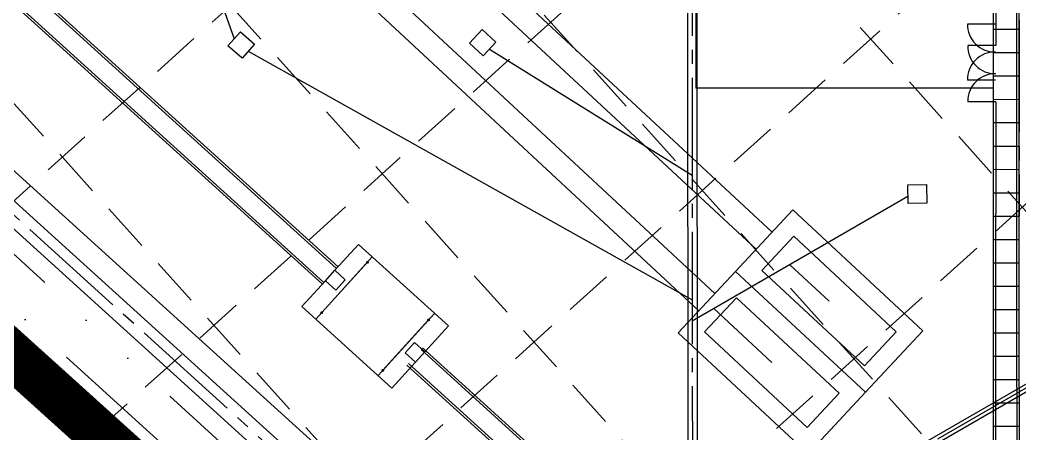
# Model space of a CAD drawing. Header units: inches. Extents: x 5194 to 8721, y 2249 to 5862.
# Drawn here: x 6778.9 to 6993, y 3386.6 to 3475.1 of the extents above; entities that cross this region are included whole.
import ezdxf

# ---------------------------------------------------------------- set-up
doc = ezdxf.new("R2010")
doc.units = ezdxf.units.IN
doc.header["$LTSCALE"] = 60
doc.header["$MEASUREMENT"] = 0
for name, pattern in [('03139 BASE$0$HIDDEN', [0.375, 0.25, -0.125]), ('03139 BASE$0$PL2', [2.85, 2.25, -0.2, 0, -0.2, 0, -0.2]), ('03139 TOPO$0$PL2', [2.85, 2.25, -0.2, 0, -0.2, 0, -0.2]), ('DASHED2', [0.375, 0.25, -0.125]), ('HIDDEN', [0.375, 0.25, -0.125]), ('SCENT', [0.55, 0.4, -0.05, 0.05, -0.05])]:
    doc.linetypes.add(name, pattern=pattern)
for name, color, linetype in [('03139 BASE$0$00FINE', 7, 'Continuous'), ('03139 BASE$0$A-Anno-Dims', 7, 'Continuous'), ('03139 BASE$0$AS-FENCE', 7, 'FENCELINE1'), ('03139 BASE$0$AS-FIELD', 7, 'Continuous'), ('03139 BASE$0$AS-FIELD-LINE', 7, 'Continuous'), ('03139 BASE$0$AS-TRACK-CURB', 7, 'Continuous'), ('03139 BASE$0$AS-WALK', 7, 'Continuous'), ('03139 BASE$0$AS-WALKJOINTS', 253, 'Continuous'), ('03139 BASE$0$CWALK', 7, 'Continuous'), ('03139 BASE$0$NEW-ROW', 7, '03139 BASE$0$PL2'), ('03139 BASE$0$pinlet', 7, 'Continuous'), ('03139 TOPO$0$BNDRY65', 7, '03139 TOPO$0$PL2'), ('03139 TOPO$0$EP', 7, 'Continuous'), ('grid', 254, 'HIDDEN'), ('LIMITS OF DISTURBANCE', 1, 'Continuous'), ('Pstm', 7, 'Continuous'), ('pstmcl', 8, 'SCENT')]:
    doc.layers.add(name, color=color, linetype=linetype)
doc.linetypes.add('FENCELINE1', pattern='A,0.25,-0.1,[133,ltypeshp.shx,S=0.1,R=0,X=-0.1,Y=0],-0.1,1', length=1.45)

# ---------------------------------------------------------------- blocks, each defined once
blk = doc.blocks.new('03139 BASE$0$football')
at = {"layer": '03139 BASE$0$AS-FENCE', "ltscale": 0.25}
for p, q in [((-158.4, -2073.6), (-206.6, -2127.1)), ((-51.4, -2170.1), (-99.6, -2223.5)), ((1415.4, -3492.3), (162.1, -2362.5))]:
    blk.add_line(p, q, dxfattribs=at)
for points in [[(-1757.6, -632), (-158.3, -2073.6)], [(-51.4, -2170.1), (162.1, -2362.5)]]:
    blk.add_lwpolyline(points, dxfattribs=at)
for centre, start, end in [((-158.2, -2075.6), 226.8445, 319.0885), ((-53.3, -2170.2), 136.8392, 229.0831)]:
    blk.add_arc(centre, 70.6, start, end, dxfattribs=at)
at = {"layer": '03139 BASE$0$AS-TRACK-CURB'}
for p, q in [((529.7, -2621.2), (-2412.4, 30.9)), ((533.8, -2616.7), (-2408.3, 35.4)), ((533.8, -2616.7), (1411.1, -3407.6)), ((529.7, -2621.2), (1411.5, -3416))]:
    blk.add_line(p, q, dxfattribs=at)
at = {"layer": '03139 BASE$0$AS-WALK'}
blk.add_line((1415.9, -3500.8), (-3361, 805.3), dxfattribs=at)
at = {"layer": '03139 BASE$0$AS-WALKJOINTS'}
for p, q in [((-148.8, -2001.5), (-192.9, -2050.5)), ((-104.2, -2041.7), (-148.4, -2090.7)), ((-59.6, -2081.9), (-103.8, -2130.9)), ((-15.1, -2122), (-59.2, -2171.1)), ((29.5, -2162.2), (-14.7, -2211.2)), ((74.1, -2202.4), (29.9, -2251.4)), ((118.6, -2242.5), (74.4, -2291.6)), ((163.2, -2282.7), (119, -2331.7)), ((207.8, -2322.9), (163.6, -2371.9)), ((252.3, -2363.1), (208.1, -2412.1)), ((296.9, -2403.2), (252.7, -2452.3)), ((341.5, -2443.4), (297.3, -2492.4)), ((386, -2483.6), (341.8, -2532.6)), ((430.6, -2523.8), (386.4, -2572.8)), ((475.2, -2563.9), (431, -2613)), ((519.7, -2604.1), (475.5, -2653.1)), ((564.3, -2644.3), (520.1, -2693.3)), ((608.9, -2684.5), (564.7, -2733.5))]:
    blk.add_line(p, q, dxfattribs=at)

msp = doc.modelspace()

# ---------------------------------------------------------------- linework, layer by layer
at = {"layer": '03139 BASE$0$00FINE', "linetype": '03139 BASE$0$HIDDEN'}
msp.add_line((6856.61, 3400.04), (6866.39, 3410.82), dxfattribs=at)
at = {"layer": '03139 BASE$0$00FINE', "const_width": 0.305, "flags": 128}
for points in [[(6853.2, 3423.29, -1), (6853.42, 3423.08, -1)], [(6843.42, 3412.51, 1), (6843.64, 3412.31, 1)], [(6866.5, 3410.72, 1), (6866.27, 3410.92, 1)], [(6856.72, 3399.94, -1), (6856.49, 3400.15, -1)]]:
    msp.add_lwpolyline(points, format="xyb", close=True, dxfattribs=at)
at = {"layer": '03139 BASE$0$A-Anno-Dims'}
for p, q in [((6844.32, 3419.24), (6846.34, 3421.47)), ((6865.59, 3403.99), (6863.57, 3401.77))]:
    msp.add_line(p, q, dxfattribs=at)
at = {"layer": '03139 BASE$0$AS-FENCE', "ltscale": 0.25}
for p, q in [((6707.42, 3506.34), (7289.64, 2978.85)), ((6987.77, 3474.22), (6981.77, 3474.22)), ((6987.78, 3462.22), (6981.78, 3462.22))]:
    msp.add_line(p, q, dxfattribs=at)
for centre, start, end in [((6987.66, 3474.11), 178.9081, 271.1521), ((6987.66, 3462.34), 88.9028, 181.1467)]:
    msp.add_arc(centre, 5.89, start, end, dxfattribs=at)
at = {"layer": '03139 BASE$0$AS-FIELD'}
for p, q in [((6944.36, 3434.41), (6932.11, 3421.23)), ((6972.19, 3408.53), (6944.36, 3434.41)), ((6944.57, 3428.75), (6937.76, 3421.43)), ((6966.54, 3408.32), (6944.57, 3428.75)), ((6937.76, 3421.43), (6959.73, 3401)), ((6932.11, 3421.23), (6919.85, 3408.04)), ((6932.11, 3421.23), (6959.93, 3395.35)), ((6959.93, 3395.35), (6932.11, 3421.23)), ((6932.31, 3415.57), (6925.5, 3408.25)), ((6954.28, 3395.14), (6932.31, 3415.57)), ((6959.93, 3395.35), (6972.19, 3408.53)), ((6919.85, 3408.04), (6947.68, 3382.17)), ((6925.5, 3408.25), (6947.47, 3387.82)), ((6959.73, 3401), (6966.54, 3408.32)), ((6947.47, 3387.82), (6954.28, 3395.14)), ((6947.68, 3382.17), (6959.93, 3395.35))]:
    msp.add_line(p, q, dxfattribs=at)
at = {"layer": '03139 BASE$0$AS-FIELD-LINE'}
for p, q in [((6833.02, 3529.07), (6939.94, 3429.65)), ((6936.53, 3425.99), (6829.62, 3525.41)), ((6936.53, 3425.99), (6829.62, 3525.41)), ((6820.76, 3515.89), (6927.68, 3416.47)), ((6924.27, 3412.8), (6817.36, 3512.23)), ((6846.65, 3421.86), (6750.41, 3509.21)), ((6847.01, 3422.21), (6750.75, 3509.58)), ((6843.65, 3418.5), (6747.39, 3505.87)), ((6843.98, 3418.87), (6747.72, 3506.24)), ((6851.38, 3427.02), (6846.34, 3421.47)), ((6851.38, 3427.02), (6870.63, 3409.54)), ((6854.34, 3424.33), (6842.24, 3411)), ((6853.31, 3423.19), (6843.53, 3412.41)), ((6848.56, 3419.45), (6846.34, 3421.47)), ((6844.32, 3419.24), (6839.28, 3413.69)), ((6846.54, 3417.23), (6844.32, 3419.24)), ((6848.56, 3419.45), (6846.54, 3417.23)), ((6839.28, 3413.69), (6858.53, 3396.22)), ((6867.67, 3412.23), (6855.57, 3398.9)), ((6870.63, 3409.54), (6858.53, 3396.22)), ((6861.35, 3403.79), (6863.37, 3406.01)), ((6863.37, 3406.01), (6865.59, 3403.99)), ((6864.79, 3404.49), (6961.05, 3317.12)), ((6865.12, 3404.86), (6961.39, 3317.49)), ((6861.35, 3403.79), (6863.57, 3401.77)), ((6861.76, 3401.16), (6958.03, 3313.79)), ((6862.1, 3401.53), (6958.36, 3314.16))]:
    msp.add_line(p, q, dxfattribs=at)
at = {"layer": '03139 BASE$0$CWALK', "ltscale": 100}
for p, q in [((6923.62, 3505.44), (6923.65, 3460.45)), ((6987.28, 3460.48), (6923.6, 3460.45))]:
    msp.add_line(p, q, dxfattribs=at)
at = {"layer": '03139 BASE$0$NEW-ROW'}
msp.add_line((6684.41, 3509.77), (7399.76, 2858.28), dxfattribs=at)
at = {"layer": '03139 BASE$0$pinlet', "color": 5}
for points in [[(6880.79, 3470.31), (6878.07, 3467.38), (6875.14, 3470.1), (6877.86, 3473.03)], [(6829.1, 3469.88), (6826.45, 3466.88), (6823.45, 3469.52), (6826.1, 3472.52)], [(6972.98, 3439.83), (6973.06, 3435.83), (6969.06, 3435.75), (6968.98, 3439.75)]]:
    msp.add_lwpolyline(points, close=True, dxfattribs=at)
at = {"layer": '03139 TOPO$0$BNDRY65'}
msp.add_line((7396.43, 2852.41), (6655.56, 3523.64), dxfattribs=at)
at = {"layer": '03139 TOPO$0$EP'}
for points in [[(5687.67, 4400.98, 0.000003), (5652.93, 4443.58, 0.000043)], [(7204.27, 3007.81, 0.000243), (7181.73, 3028.42, 0.000296), (7150.52, 3056.92, -0.00041), (7128, 3077.47, -0.004199), (7103.53, 3100.24, 0.003877), (7077.04, 3124.92, 0.000923), (7043.5, 3155.57, -0.00088), (7008.33, 3187.69, -0.000069), (6985.98, 3208.19, 0.000089), (6968.68, 3224.05, 0.000232), (6927.29, 3261.96, 0.00109), (6918.45, 3270.01, 0.00059), (6910.01, 3277.64, 0.000232), (6888.55, 3297, 0.000043), (6872, 3311.91, -0.000028), (6846.61, 3334.77, -0.000123), (6815.92, 3362.44, -0.000213), (6798.25, 3378.39, -0.003652), (6782.99, 3392.37, 0.0022), (6757.74, 3415.65, 0.000865), (6756.75, 3416.56, 0.000015), (6697.47, 3470.35, 0.001749), (6682.12, 3484.18, 0.000792), (6648.06, 3514.56)], [(7192.11, 2994.53, 0.000243), (7169.58, 3015.14, 0.000296), (7138.39, 3043.61, -0.00041), (7115.85, 3064.19, -0.004199), (7091.16, 3087.17, 0.003877), (7064.87, 3111.65, 0.000923), (7031.38, 3142.25, -0.00088), (6996.16, 3174.43, -0.000069), (6973.81, 3194.92, 0.000089), (6956.52, 3210.78, 0.000232), (6915.14, 3248.68, 0.00109), (6906.36, 3256.67, 0.00059), (6897.95, 3264.28, 0.000232), (6876.5, 3283.62, 0.000043), (6859.95, 3298.53, -0.000028), (6834.57, 3321.4, -0.000123), (6803.86, 3349.07, -0.000213), (6786.18, 3365.03, -0.003652), (6770.73, 3379.19, 0.0022), (6745.6, 3402.37, 0.000865), (6744.65, 3403.23, 0.000015), (6685.37, 3457.02, 0.001749), (6670.12, 3470.77, 0.000792), (6636.1, 3501.11, 0.000792)]]:
    msp.add_lwpolyline(points, format="xyb", dxfattribs=at)
at = {"layer": 'grid', "color": 252, "linetype": 'HIDDEN', "lineweight": 0, "ltscale": 0.7}
for p, q in [((5662.36, 4912.99), (7675.35, 2677.93)), ((5626.31, 4880.52), (7639.3, 2645.46)), ((5590.26, 4848.05), (7603.25, 2612.99)), ((5554.21, 4815.58), (7567.2, 2580.52)), ((7869.46, 4419.73), (6607.57, 3283.23)), ((7901.93, 4383.68), (6640.04, 3247.18)), ((7934.4, 4347.64), (6672.51, 3211.13)), ((7966.87, 4311.59), (6704.98, 3175.08))]:
    msp.add_line(p, q, dxfattribs=at)
at = {"layer": 'LIMITS OF DISTURBANCE', "linetype": 'DASHED2', "ltscale": 3, "const_width": 10}
msp.add_lwpolyline([(7505.68, 4717.09), (8058.75, 4090.97), (7756.43, 3819.92), (8025.65, 3521.38), (7769.19, 3372.63), (7805.09, 3052.3), (7689, 2984.44), (7563.37, 3133.81), (7398.86, 2841.9), (7303.85, 2927.6), (7279.28, 2933.88), (7266.47, 2961.51), (6650.27, 3517.99), (6376.58, 3695.68), (6145.64, 3844.41), (6034.75, 3953.51), (5925.75, 4098.42), (5695.43, 4406.84), (5633.91, 4484.32), (5666.64, 4511.04), (5687.4, 4483.91), (5709.83, 4451.88), (5865.78, 4538.26), (5790.02, 4632.34)], dxfattribs=at)
at = {"layer": 'Pstm', "color": 5}
for p, q in [((6805.15, 3527), (6824.77, 3471.02)), ((7041.86, 3190.85), (6697.99, 3502.4)), ((6921.81, 3501.73), (6921.88, 3368.57)), ((6923.81, 3501.73), (6923.88, 3368.57)), ((6921.79, 3305.71), (6720.58, 3488.01)), ((6879.43, 3468.84), (6922.84, 3441.81)), ((6827.78, 3468.38), (6922.85, 3415.14)), ((6969.03, 3437.27), (6922.86, 3410.58)), ((6943.77, 3422.67), (6952.15, 3414.88)), ((7024.69, 3414.68), (6924.01, 3356.48)), ((7024.69, 3412.94), (6924.01, 3354.75)), ((6927.47, 3413.25), (6939.89, 3401.7))]:
    msp.add_line(p, q, dxfattribs=at)
at = {"layer": 'pstmcl', "color": 5}
for p, q in [((6992.71, 3673.02), (6992.84, 3433.02)), ((6922.76, 3594.67), (6922.91, 3301.65)), ((7043.37, 3192.52), (6699.5, 3504.07)), ((7024.69, 3413.81), (6922.89, 3354.96))]:
    msp.add_line(p, q, dxfattribs=at)

# ---------------------------------------------------------------- block references
at = {"xscale": 0.08333333333333333, "yscale": 0.08333333333333333, "zscale": 0.08333333333333333, "rotation": 312.0635973777777}
msp.add_blockref('03139 BASE$0$football', (7124.95, 3575.56), dxfattribs=at)

doc.saveas('drawing.dxf')
